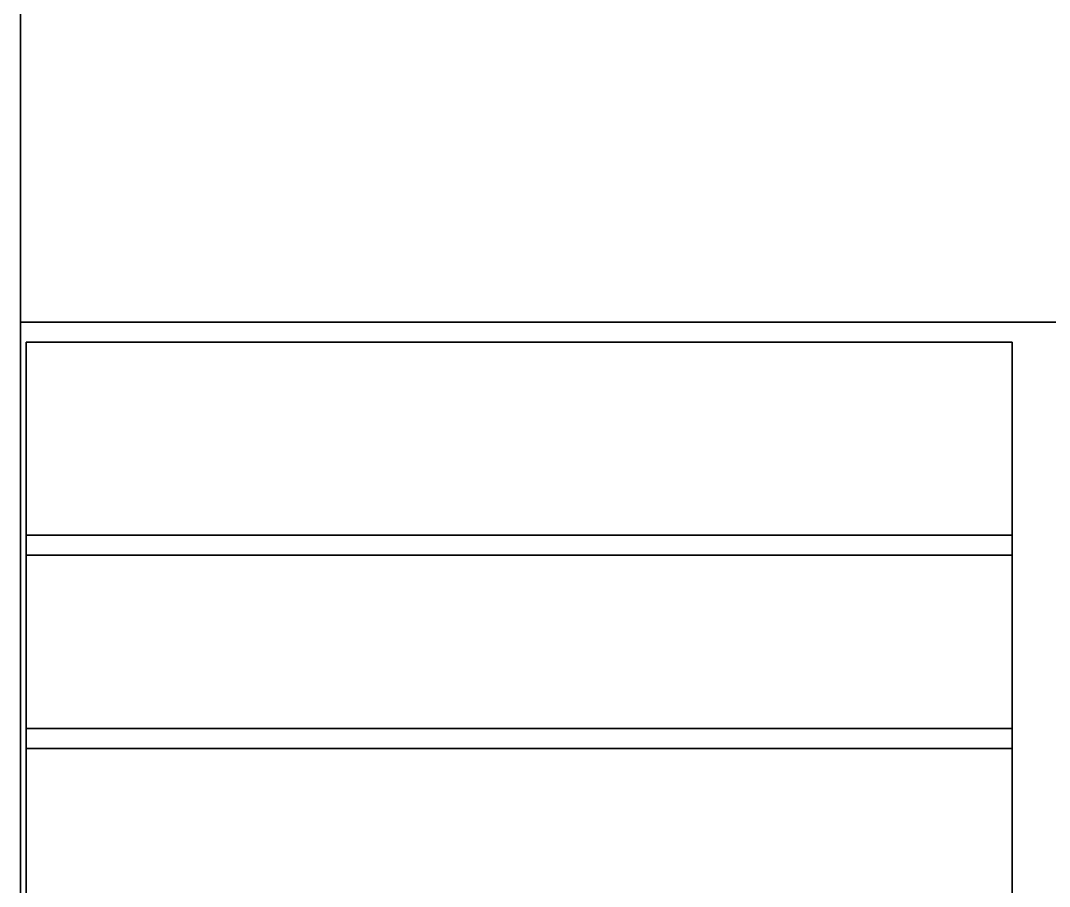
# Model space of a CAD drawing. Extents: x 20.4 to 35.8, y 9 to 15.3.
# Drawn here: x 20.445 to 21.935, y 12.182 to 13.437 of the extents above; entities that cross this region are included whole.
import ezdxf

# ---------------------------------------------------------------- set-up
doc = ezdxf.new("R2010")
doc.units = 0
doc.header["$MEASUREMENT"] = 0
doc.layers.add('DLXFURN', color=5, linetype='Continuous')
doc.layers.add('DLXSCENE', color=7, linetype='Continuous')

# ---------------------------------------------------------------- blocks, each defined once
blk = doc.blocks.new('*U5')
for p, q in [((-1.5714, 3.971), (-3, 3.971)), ((-3, 3.971), (-3, 3.6618)), ((-3, 3.971), (-3, 3.971)), ((-3, 3.971), (-1.5714, 3.971)), ((-1.5714, 3.971), (-3, 3.971)), ((-3, 1.4493), (-3, 3.971)), ((-3, 3.971), (-1.5714, 3.971)), ((-3, 3.971), (-3, 1.4493)), ((-3, 3.971), (-3, 3.971)), ((-3, 3.6618), (-3, 3.971)), ((-1.5714, 3.6618), (-1.5714, 3.971)), ((-1.5714, 3.971), (-1.5714, 3.971)), ((-1.5714, 3.971), (-1.5714, 1.4493)), ((-1.5714, 3.971), (-1.5714, 3.971)), ((-1.5714, 3.971), (-1.5714, 3.6618)), ((-1.5714, 1.4493), (-1.5714, 3.971)), ((-1.5714, 3.6908), (-3, 3.6908)), ((-3, 3.6908), (-3, 3.3816)), ((-3, 3.6908), (-1.5714, 3.6908)), ((-1.5714, 3.6908), (-3, 3.6908)), ((-3, 3.6908), (-3, 3.6908)), ((-3, 3.6908), (-1.5714, 3.6908)), ((-3, 3.6618), (-3, 3.6908)), ((-3, 3.3816), (-3, 3.6908)), ((-3, 3.6908), (-3, 3.6908)), ((-3, 3.6908), (-3, 3.6618)), ((-1.5714, 3.3816), (-1.5714, 3.6908)), ((-1.5714, 3.6908), (-1.5714, 3.6908)), ((-1.5714, 3.6908), (-1.5714, 3.6618)), ((-1.5714, 3.6618), (-1.5714, 3.6908)), ((-1.5714, 3.6908), (-1.5714, 3.6908)), ((-1.5714, 3.6908), (-1.5714, 3.3816)), ((-1.5714, 3.6618), (-3, 3.6618)), ((-1.5714, 3.6618), (-3, 3.6618)), ((-3, 3.6618), (-3, 3.6618)), ((-3, 3.6618), (-1.5714, 3.6618)), ((-3, 3.6618), (-1.5714, 3.6618)), ((-3, 3.6618), (-3, 3.6618)), ((-1.5714, 3.6618), (-1.5714, 3.6618)), ((-1.5714, 3.6618), (-1.5714, 3.6618)), ((-1.5714, 3.4106), (-3, 3.4106)), ((-3, 3.4106), (-3, 3.1014)), ((-3, 3.4106), (-1.5714, 3.4106)), ((-1.5714, 3.4106), (-3, 3.4106)), ((-3, 3.4106), (-3, 3.4106)), ((-3, 3.4106), (-1.5714, 3.4106)), ((-3, 3.3816), (-3, 3.4106)), ((-3, 3.1014), (-3, 3.4106)), ((-3, 3.4106), (-3, 3.3816)), ((-3, 3.4106), (-3, 3.4106)), ((-1.5714, 3.1014), (-1.5714, 3.4106)), ((-1.5714, 3.4106), (-1.5714, 3.4106)), ((-1.5714, 3.4106), (-1.5714, 3.3816)), ((-1.5714, 3.4106), (-1.5714, 3.4106)), ((-1.5714, 3.3816), (-1.5714, 3.4106)), ((-1.5714, 3.4106), (-1.5714, 3.1014)), ((-1.5714, 3.3816), (-3, 3.3816)), ((-1.5714, 3.3816), (-3, 3.3816)), ((-3, 3.3816), (-3, 3.3816)), ((-3, 3.3816), (-1.5714, 3.3816)), ((-3, 3.3816), (-1.5714, 3.3816)), ((-3, 3.3816), (-3, 3.3816)), ((-1.5714, 3.3816), (-1.5714, 3.3816)), ((-1.5714, 3.3816), (-1.5714, 3.3816))]:
    blk.add_line(p, q)
blk = doc.blocks.new('*U6')
for p, q in [((-1.1553, 0.829), (-1.1553, -1.1)), ((-1.1553, -1.1), (-1.1553, 0.829)), ((-1.1553, -1.1), (1.8675, -1.1)), ((1.8675, -1.1), (-1.1553, -1.1)), ((1.8675, -1.1), (-1.1553, -1.1)), ((-1.1553, -1.1), (-1.1553, -1.1)), ((-1.1553, -1.1), (1.8675, -1.1))]:
    blk.add_line(p, q)
blk = doc.blocks.new('*U7')
for p, q in [((20.4447, 9), (20.4447, 14.929)), ((20.4447, 14.929), (20.4447, 9))]:
    blk.add_line(p, q)
blk = doc.blocks.new('*U8')
blk.add_line((20.4447, 9), (20.4447, 14.929))
blk = doc.blocks.new('*U9')
blk.add_line((20.4447, 14.929), (20.4447, 9))

msp = doc.modelspace()

# ---------------------------------------------------------------- block references
at = {"layer": 'DLXFURN'}
for name, p in [('*U6', (21.6, 14.1)), ('*U5', (23.4526, 9))]:
    msp.add_blockref(name, p, dxfattribs=at)
at = {"layer": 'DLXSCENE'}
for name in ['*U7', '*U8', '*U9']:
    msp.add_blockref(name, (0, 0), dxfattribs=at)

doc.saveas('drawing.dxf')
